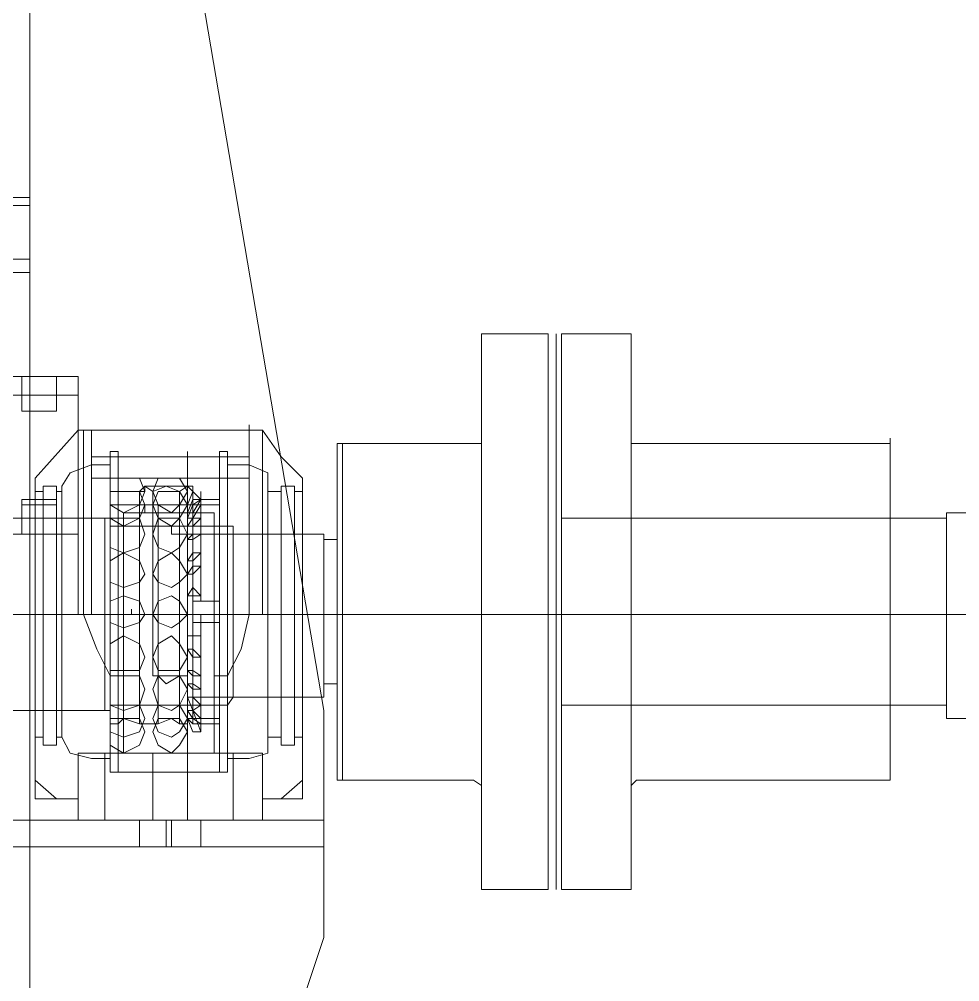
# Model space of a CAD drawing. Header units: millimetres. Extents: x 3220 to 226993, y 817 to 176024.
# Drawn here: x 74363 to 74872, y 88470 to 88991 of the extents above; entities that cross this region are included whole.
import ezdxf

# ---------------------------------------------------------------- set-up
doc = ezdxf.new("R2010")
doc.units = ezdxf.units.MM

# ---------------------------------------------------------------- blocks, each defined once
blk = doc.blocks.new('ligne broyage 2')
at = {"color": 7, "linetype": 'Continuous', "lineweight": 15, "true_color": 0x000007}
for points in [[(1496.28, 8849.97), (1588.86, 9393.88), (1588.86, 9393.88)], [(1496.28, 8776.19), (1496.28, 8849.97), (1496.28, 8849.97)], [(1496.28, 8776.19), (1496.28, 8727.01), (1496.28, 8727.01)], [(1496.28, 8727.01), (1633.71, 8316.18), (1633.71, 8316.18)]]:
    blk.add_lwpolyline(points, dxfattribs=at)
at = {"color": 7, "linetype": 'Continuous', "lineweight": 5, "true_color": 0x000007}
for points in [[(1655.4, 9030.79), (1655.4, 9360.61)], [(1655.4, 9127.71), (1655.4, 9130.61), (1655.4, 9130.61)], [(1655.4, 9123.37), (1655.4, 9127.71), (1655.4, 9127.71)], [(1655.4, 9127.71), (1674.21, 9127.71), (1674.21, 9127.71)], [(1655.4, 9087.21), (1655.4, 9127.71)], [(1693.02, 9123.37), (1655.4, 9123.37)], [(1655.4, 9094.44), (1655.4, 9097.33)], [(1655.4, 9094.44), (1693.02, 9094.44)], [(1655.4, 9087.21), (1655.4, 9090.1), (1655.4, 9090.1)], [(1681.44, 9087.21), (1678.55, 9090.1), (1674.21, 9087.21), (1655.4, 9087.21)], [(1367.53, 9053.94), (1329.92, 9053.94)], [(1329.92, 9053.94), (1329.92, 8902.05)], [(1367.53, 9053.94), (1367.53, 8753.05)], [(1374.77, 9053.94), (1410.93, 9053.94), (1410.93, 8902.05)], [(1374.77, 9053.94), (1374.77, 8753.05), (1410.93, 8753.05)], [(1374.77, 9053.94), (1374.77, 8753.05)], [(1629.37, 9030.79), (1629.37, 9020.67)], [(1671.32, 9020.67), (1671.32, 9030.79), (1629.37, 9030.79)], [(1640.94, 9030.79), (1640.94, 9020.67)], [(1655.4, 9030.79), (1655.4, 9020.67)], [(1659.74, 9020.67), (1659.74, 9030.79)], [(1629.37, 8954.12), (1629.37, 9020.67)], [(2495.87, 9020.67), (1629.37, 9020.67)], [(1640.94, 9020.67), (1640.94, 9011.99), (1659.74, 9011.99), (1640.94, 9011.99)], [(1655.4, 8954.12), (1655.4, 9020.67)], [(1659.74, 9011.99), (1659.74, 9020.67)], [(1519.43, 8987.39), (1529.55, 9001.86), (1536.78, 9001.86)], [(1529.55, 8902.05), (1529.55, 9001.86)], [(1536.78, 9001.86), (1536.78, 9004.75)], [(1536.78, 8902.05), (1536.78, 9001.86)], [(1622.13, 9001.86), (1536.78, 9001.86)], [(1536.78, 8987.39), (1536.78, 9001.86), (1536.78, 9001.86)], [(1629.37, 9001.86), (1622.13, 9001.86), (1622.13, 9001.86)], [(1622.13, 9001.86), (1622.13, 8987.39), (1622.13, 8987.39)], [(1626.47, 8902.05), (1626.47, 9001.86)], [(1629.37, 8902.05), (1629.37, 9001.86)], [(1652.51, 8975.82), (1629.37, 9001.86)], [(1189.61, 8994.63), (1189.61, 8997.52), (1189.61, 8997.52)], [(1329.92, 8997.52), (1329.92, 8994.63), (1189.61, 8994.63), (1189.61, 8812.36)], [(1415.27, 8994.63), (1410.93, 8994.63), (1410.93, 8997.52)], [(1189.61, 8994.63), (1189.61, 8812.36)], [(1486.15, 8994.63), (1486.15, 8812.36), (1415.27, 8812.36)], [(1415.27, 8994.63), (1489.05, 8994.63), (1489.05, 8994.63)], [(1486.15, 8812.36), (1489.05, 8812.36), (1489.05, 8994.63)], [(1536.78, 8987.39), (1536.78, 8990.29)], [(1536.78, 8987.39), (1536.78, 8990.29)], [(1548.36, 8902.05), (1548.36, 8990.29)], [(1552.7, 8990.29), (1548.36, 8990.29)], [(1552.7, 8902.05), (1552.7, 8990.29)], [(1570.06, 8987.39), (1570.06, 8990.29), (1570.06, 8990.29)], [(1607.67, 8902.05), (1607.67, 8990.29)], [(1612.01, 8990.29), (1607.67, 8990.29)], [(1612.01, 8987.39), (1612.01, 8990.29), (1612.01, 8990.29)], [(1612.01, 8902.05), (1612.01, 8990.29)], [(1622.13, 8987.39), (1622.13, 8990.29)], [(1622.13, 8987.39), (1622.13, 8990.29)], [(1519.43, 8987.39), (1507.85, 8975.82)], [(1536.78, 8975.82), (1536.78, 8987.39), (1536.78, 8987.39)], [(1570.06, 8987.39), (1552.7, 8987.39)], [(1570.06, 8987.39), (1570.06, 8819.59)], [(1612.01, 8987.39), (1570.06, 8987.39), (1570.06, 8987.39)], [(1622.13, 8987.39), (1622.13, 8975.82), (1622.13, 8975.82)], [(1536.78, 8983.05), (1526.66, 8978.71), (1526.66, 8971.48)], [(1548.36, 8983.05), (1536.78, 8983.05)], [(1622.13, 8983.05), (1612.01, 8983.05), (1612.01, 8983.05)], [(1638.05, 8971.48), (1633.71, 8978.71), (1622.13, 8983.05)], [(1507.85, 8919.4), (1507.85, 8975.82)], [(1536.78, 8975.82), (1536.78, 8902.05)], [(1622.13, 8975.82), (1536.78, 8975.82)], [(1570.06, 8975.82), (1612.01, 8975.82), (1612.01, 8968.59)], [(1612.01, 8975.82), (1596.09, 8975.82), (1593.2, 8968.59), (1596.09, 8961.36), (1604.77, 8957.02), (1612.01, 8961.36), (1612.01, 8968.59)], [(1622.13, 8975.82), (1622.13, 8902.05)], [(1652.51, 8902.05), (1652.51, 8975.82)], [(1512.19, 8902.05), (1512.19, 8971.48)], [(1519.43, 8971.48), (1512.19, 8971.48)], [(1519.43, 8902.05), (1519.43, 8971.48)], [(1526.66, 8902.05), (1526.66, 8971.48)], [(1567.16, 8968.59), (1570.06, 8971.48), (1574.4, 8968.59)], [(1567.16, 8971.48), (1567.16, 8968.59), (1567.16, 8968.59)], [(1593.2, 8971.48), (1567.16, 8971.48)], [(1574.4, 8968.59), (1581.63, 8971.48), (1588.86, 8968.59)], [(1588.86, 8968.59), (1593.2, 8971.48), (1596.09, 8968.59)], [(1593.2, 8971.48), (1593.2, 8968.59), (1596.09, 8968.59)], [(1638.05, 8902.05), (1638.05, 8971.48)], [(1640.94, 8902.05), (1640.94, 8971.48)], [(1648.17, 8971.48), (1640.94, 8971.48)], [(1648.17, 8902.05), (1648.17, 8971.48)], [(1512.19, 8968.59), (1507.85, 8968.59)], [(1526.66, 8968.59), (1519.43, 8968.59)], [(1552.7, 8964.25), (1552.7, 8968.59), (1552.7, 8968.59)], [(1552.7, 8964.25), (1552.7, 8968.59), (1552.7, 8968.59)], [(1552.7, 8909.28), (1552.7, 8964.25)], [(1552.7, 8961.36), (1552.7, 8964.25), (1552.7, 8964.25)], [(1552.7, 8961.36), (1552.7, 8964.25), (1552.7, 8964.25)], [(1552.7, 8964.25), (1562.82, 8964.25), (1562.82, 8964.25)], [(1552.7, 8964.25), (1562.82, 8964.25), (1562.82, 8964.25)], [(1562.82, 8964.25), (1562.82, 8968.59)], [(1567.16, 8968.59), (1562.82, 8964.25), (1567.16, 8964.25), (1570.06, 8957.02), (1570.06, 8954.12), (1567.16, 8961.36)], [(1562.82, 8964.25), (1562.82, 8968.59)], [(1562.82, 8909.28), (1562.82, 8964.25)], [(1562.82, 8964.25), (1567.16, 8961.36), (1567.16, 8961.36)], [(1562.82, 8961.36), (1567.16, 8954.12), (1567.16, 8957.02), (1562.82, 8964.25), (1567.16, 8961.36)], [(1567.16, 8968.59), (1567.16, 8957.02)], [(1567.16, 8968.59), (1570.06, 8961.36), (1567.16, 8961.36)], [(1567.16, 8964.25), (1567.16, 8968.59)], [(1567.16, 8961.36), (1567.16, 8964.25)], [(1567.16, 8961.36), (1567.16, 8964.25)], [(1567.16, 8961.36), (1567.16, 8964.25)], [(1570.06, 8961.36), (1570.06, 8964.25)], [(1574.4, 8968.59), (1574.4, 8957.02)], [(1588.86, 8968.59), (1588.86, 8957.02)], [(1596.09, 8968.59), (1596.09, 8957.02)], [(1640.94, 8968.59), (1638.05, 8968.59)], [(1640.94, 8954.12), (1640.94, 8964.25), (1640.94, 8961.36), (1659.74, 8961.36), (1659.74, 8964.25), (1640.94, 8964.25)], [(1652.51, 8968.59), (1648.17, 8968.59)], [(1659.74, 8954.12), (1659.74, 8964.25)], [(1552.7, 8961.36), (1567.16, 8961.36)], [(1562.82, 8961.36), (1567.16, 8961.36)], [(1562.82, 8954.12), (1562.82, 8961.36)], [(1567.16, 8961.36), (1567.16, 8845.63)], [(1567.16, 8957.02), (1567.16, 8961.36)], [(1567.16, 8957.02), (1567.16, 8961.36), (1570.06, 8961.36), (1570.06, 8957.02)], [(1567.16, 8954.12), (1567.16, 8961.36)], [(1570.06, 8961.36), (1585.97, 8961.36), (1585.97, 8961.36)], [(1574.4, 8961.36), (1574.4, 8842.74)], [(1585.97, 8961.36), (1585.97, 8842.74)], [(1596.09, 8961.36), (1585.97, 8961.36)], [(1593.2, 8957.02), (1593.2, 8961.36)], [(1596.09, 8961.36), (1596.09, 8842.74)], [(1596.09, 8961.36), (1607.67, 8961.36), (1607.67, 8961.36)], [(1607.67, 8961.36), (1607.67, 8842.74)], [(1612.01, 8961.36), (1607.67, 8961.36)], [(1367.53, 8954.12), (1159.23, 8954.12), (1159.23, 8852.86)], [(1367.53, 8954.12), (1367.53, 8852.86), (1367.53, 8852.86)], [(1552.7, 8949.78), (1552.7, 8954.12)], [(1559.93, 8957.02), (1555.59, 8957.02), (1555.59, 8954.12)], [(1555.59, 8902.05), (1555.59, 8954.12)], [(1559.93, 8957.02), (1600.43, 8957.02)], [(1567.16, 8954.12), (1562.82, 8954.12)], [(1562.82, 8954.12), (1567.16, 8949.78)], [(1567.16, 8957.02), (1588.86, 8957.02), (1588.86, 8957.02)], [(1567.16, 8957.02), (1570.06, 8957.02)], [(1567.16, 8949.78), (1567.16, 8954.12)], [(1567.16, 8954.12), (1570.06, 8954.12)], [(1570.06, 8949.78), (1567.16, 8954.12)], [(1570.06, 8957.02), (1570.06, 8868.77)], [(1570.06, 8957.02), (1570.06, 8902.05)], [(1570.06, 8954.12), (1570.06, 8949.78), (1578.74, 8949.78)], [(1588.86, 8868.77), (1588.86, 8957.02)], [(1588.86, 8902.05), (1588.86, 8957.02)], [(1596.09, 8957.02), (1588.86, 8957.02), (1588.86, 8957.02)], [(1604.77, 8954.12), (1604.77, 8957.02), (1600.43, 8957.02)], [(1604.77, 8954.12), (1604.77, 8902.05)], [(1612.01, 8949.78), (1612.01, 8954.12), (1612.01, 8954.12)], [(1614.9, 8954.12), (1612.01, 8954.12)], [(1614.9, 8954.12), (1614.9, 8849.97)], [(1666.98, 8954.12), (1614.9, 8954.12)], [(2495.87, 8954.12), (1629.37, 8954.12)], [(1629.37, 8954.12), (1629.37, 8945.44)], [(1671.32, 8954.12), (1671.32, 8945.44), (1629.37, 8945.44)], [(1640.94, 8954.12), (1640.94, 8945.44)], [(1655.4, 8954.12), (1655.4, 8945.44)], [(1659.74, 8945.44), (1659.74, 8954.12)], [(1545.46, 8949.78), (1545.46, 8857.2)], [(1545.46, 8945.44), (1545.46, 8949.78)], [(1545.46, 8949.78), (1548.36, 8949.78)], [(1548.36, 8949.78), (1570.06, 8949.78)], [(1552.7, 8949.78), (1552.7, 8909.28)], [(1567.16, 8949.78), (1552.7, 8949.78), (1552.7, 8949.78)], [(1567.16, 8852.86), (1567.16, 8949.78)], [(1567.16, 8949.78), (1567.16, 8909.28)], [(1570.06, 8949.78), (1570.06, 8942.55), (1567.16, 8942.55)], [(1567.16, 8949.78), (1570.06, 8949.78)], [(1567.16, 8949.78), (1567.16, 8945.44), (1567.16, 8945.44)], [(1570.06, 8949.78), (1612.01, 8949.78), (1612.01, 8949.78)], [(1578.74, 8945.44), (1578.74, 8949.78)], [(1496.28, 8945.44), (1496.28, 8868.77)], [(1496.28, 8945.44), (1545.46, 8945.44), (1545.46, 8945.44)], [(1545.46, 8945.44), (1567.16, 8945.44)], [(1562.82, 8945.44), (1567.16, 8945.44)], [(1562.82, 8935.32), (1562.82, 8945.44)], [(1567.16, 8942.55), (1562.82, 8945.44)], [(1567.16, 8945.44), (1570.06, 8942.55), (1570.06, 8942.55)], [(1567.16, 8935.32), (1567.16, 8945.44)], [(1570.06, 8945.44), (1567.16, 8945.44), (1567.16, 8942.55)], [(1578.74, 8945.44), (1570.06, 8945.44), (1570.06, 8945.44)], [(1655.4, 8617.07), (1655.4, 8945.44)], [(1489.05, 8942.55), (1489.05, 8864.43)], [(1496.28, 8942.55), (1489.05, 8942.55)], [(1567.16, 8935.32), (1562.82, 8935.32)], [(1562.82, 8928.08), (1567.16, 8923.74), (1567.16, 8930.98), (1562.82, 8935.32)], [(1567.16, 8935.32), (1570.06, 8930.98), (1570.06, 8923.74), (1567.16, 8923.74)], [(1562.82, 8912.17), (1562.82, 8928.08)], [(1562.82, 8928.08), (1567.16, 8928.08), (1570.06, 8923.74)], [(1567.16, 8930.98), (1570.06, 8930.98)], [(1567.16, 8916.51), (1567.16, 8928.08)], [(1533.89, 8902.05), (1536.78, 8902.05), (1507.85, 8902.05), (1507.85, 8919.4)], [(1552.7, 8909.28), (1552.7, 8912.17), (1552.7, 8912.17)], [(1552.7, 8909.28), (1552.7, 8912.17)], [(1552.7, 8909.28), (1552.7, 8912.17)], [(1562.82, 8912.17), (1567.16, 8916.51), (1570.06, 8912.17), (1570.06, 8902.05)], [(1562.82, 8909.28), (1562.82, 8912.17)], [(1567.16, 8902.05), (1567.16, 8912.17), (1562.82, 8912.17)], [(1567.16, 8909.28), (1567.16, 8912.17)], [(1567.16, 8912.17), (1570.06, 8912.17)], [(1552.7, 8897.71), (1552.7, 8909.28), (1552.7, 8909.28)], [(1552.7, 8897.71), (1552.7, 8909.28), (1552.7, 8909.28)], [(1562.82, 8909.28), (1567.16, 8909.28), (1567.16, 8897.71), (1562.82, 8897.71)], [(1567.16, 8909.28), (1562.82, 8909.28), (1562.82, 8909.28)], [(1567.16, 8909.28), (1567.16, 8897.71), (1567.16, 8897.71)], [(1426.84, 8902.05), (1000.1, 8902.05)], [(1329.92, 8753.05), (1329.92, 8902.05)], [(1410.93, 8902.05), (1410.93, 8753.05), (1374.77, 8753.05)], [(1507.85, 8802.23), (1507.85, 8902.05)], [(1507.85, 8902.05), (1529.55, 8902.05), (1529.55, 8902.05)], [(1512.19, 8831.16), (1512.19, 8902.05)], [(1519.43, 8831.16), (1519.43, 8902.05)], [(1526.66, 8835.5), (1526.66, 8902.05)], [(1529.55, 8902.05), (1533.89, 8902.05), (1533.89, 8902.05)], [(1548.36, 8868.77), (1541.12, 8883.24), (1536.78, 8902.05)], [(1548.36, 8816.7), (1548.36, 8902.05)], [(1552.7, 8904.94), (1552.7, 8897.71)], [(1552.7, 8816.7), (1552.7, 8902.05)], [(1552.7, 8897.71), (1552.7, 8902.05), (1552.7, 8902.05)], [(1552.7, 8897.71), (1552.7, 8902.05)], [(1552.7, 8897.71), (1552.7, 8902.05)], [(1555.59, 8902.05), (1555.59, 8904.94)], [(1555.59, 8826.82), (1555.59, 8902.05)], [(1555.59, 8902.05), (1559.93, 8902.05)], [(1559.93, 8902.05), (1600.43, 8902.05)], [(1600.43, 8902.05), (1559.93, 8902.05), (1559.93, 8902.05)], [(1562.82, 8897.71), (1562.82, 8902.05)], [(1562.82, 8890.47), (1562.82, 8902.05)], [(1567.16, 8897.71), (1567.16, 8902.05)], [(1567.16, 8897.71), (1567.16, 8902.05)], [(1567.16, 8890.47), (1567.16, 8902.05)], [(1574.4, 8868.77), (1570.06, 8868.77), (1570.06, 8902.05)], [(1574.4, 8902.05), (1574.4, 8868.77)], [(1585.97, 8868.77), (1585.97, 8902.05)], [(1588.86, 8902.05), (1588.86, 8868.77), (1588.86, 8868.77)], [(1600.43, 8902.05), (1600.43, 8904.94)], [(1600.43, 8902.05), (1604.77, 8902.05)], [(1604.77, 8902.05), (1604.77, 8904.94)], [(1604.77, 8902.05), (1604.77, 8826.82)], [(1626.47, 8902.05), (1604.77, 8902.05), (1604.77, 8902.05)], [(1604.77, 8902.05), (1626.47, 8902.05), (1626.47, 8902.05)], [(1607.67, 8816.7), (1607.67, 8902.05)], [(1612.01, 8816.7), (1612.01, 8902.05)], [(1626.47, 8902.05), (1619.24, 8883.24), (1612.01, 8868.77)], [(1626.47, 8902.05), (1629.37, 8902.05)], [(1626.47, 8902.05), (1629.37, 8902.05)], [(1629.37, 8902.05), (1652.51, 8902.05)], [(1652.51, 8902.05), (1629.37, 8902.05), (1629.37, 8902.05)], [(1638.05, 8835.5), (1638.05, 8902.05)], [(1640.94, 8831.16), (1640.94, 8902.05)], [(1648.17, 8831.16), (1648.17, 8902.05)], [(1652.51, 8902.05), (1652.51, 8802.23)], [(1552.7, 8842.74), (1552.7, 8897.71), (1552.7, 8857.2)], [(1567.16, 8897.71), (1552.7, 8897.71), (1552.7, 8897.71)], [(1562.82, 8897.71), (1552.7, 8897.71)], [(1562.82, 8842.74), (1562.82, 8897.71)], [(1567.16, 8897.71), (1567.16, 8857.2)], [(1562.82, 8890.47), (1567.16, 8890.47)], [(1562.82, 8878.9), (1567.16, 8883.24), (1567.16, 8890.47), (1562.82, 8890.47)], [(1567.16, 8890.47), (1570.06, 8890.47)], [(1570.06, 8883.24), (1570.06, 8890.47), (1567.16, 8890.47)], [(1567.16, 8878.9), (1570.06, 8883.24)], [(1567.16, 8883.24), (1570.06, 8883.24)], [(1562.82, 8868.77), (1562.82, 8878.9)], [(1562.82, 8878.9), (1567.16, 8878.9)], [(1567.16, 8868.77), (1567.16, 8878.9)], [(1604.77, 8876.01), (1604.77, 8868.77)], [(1555.59, 8868.77), (1555.59, 8871.67)], [(1567.16, 8864.43), (1567.16, 8871.67), (1562.82, 8868.77)], [(1567.16, 8871.67), (1570.06, 8871.67)], [(1570.06, 8871.67), (1567.16, 8868.77)], [(1567.16, 8864.43), (1570.06, 8864.43), (1570.06, 8871.67)], [(1496.28, 8864.43), (1489.05, 8864.43), (1489.05, 8864.43)], [(1496.28, 8868.77), (1496.28, 8857.2), (1545.46, 8857.2)], [(1548.36, 8868.77), (1555.59, 8868.77), (1555.59, 8868.77)], [(1567.16, 8868.77), (1562.82, 8868.77)], [(1567.16, 8864.43), (1562.82, 8861.54)], [(1567.16, 8861.54), (1570.06, 8864.43)], [(1570.06, 8868.77), (1570.06, 8852.86)], [(1570.06, 8868.77), (1585.97, 8868.77), (1585.97, 8868.77)], [(1570.06, 8868.77), (1588.86, 8868.77), (1585.97, 8868.77)], [(1574.4, 8868.77), (1581.63, 8864.43)], [(1585.97, 8868.77), (1574.4, 8868.77)], [(1581.63, 8864.43), (1585.97, 8868.77)], [(1585.97, 8868.77), (1588.86, 8868.77), (1588.86, 8868.77)], [(1604.77, 8868.77), (1612.01, 8868.77), (1612.01, 8868.77)], [(1552.7, 8857.2), (1552.7, 8861.54), (1552.7, 8861.54)], [(1562.82, 8852.86), (1562.82, 8861.54)], [(1562.82, 8861.54), (1567.16, 8861.54)], [(1567.16, 8849.97), (1567.16, 8861.54)], [(1567.16, 8857.2), (1567.16, 8861.54)], [(1545.46, 8857.2), (1570.06, 8857.2)], [(1545.46, 8857.2), (1548.36, 8852.86), (1548.36, 8852.86)], [(1552.7, 8857.2), (1567.16, 8857.2)], [(1562.82, 8852.86), (1567.16, 8857.2)], [(1562.82, 8852.86), (1567.16, 8849.97), (1570.06, 8857.2), (1570.06, 8849.97)], [(1567.16, 8852.86), (1567.16, 8857.2), (1567.16, 8857.2)], [(1567.16, 8857.2), (1570.06, 8857.2)], [(1567.16, 8849.97), (1567.16, 8857.2), (1567.16, 8857.2)], [(1570.06, 8852.86), (1570.06, 8857.2), (1570.06, 8857.2)], [(1612.01, 8852.86), (1612.01, 8857.2), (1612.01, 8857.2)], [(1367.53, 8852.86), (1159.23, 8852.86)], [(1548.36, 8852.86), (1570.06, 8852.86)], [(1567.16, 8849.97), (1562.82, 8838.4), (1567.16, 8838.4)], [(1567.16, 8849.97), (1562.82, 8845.63)], [(1567.16, 8845.63), (1567.16, 8849.97), (1567.16, 8849.97)], [(1567.16, 8849.97), (1570.06, 8849.97), (1567.16, 8845.63)], [(1612.01, 8852.86), (1570.06, 8852.86), (1570.06, 8852.86)], [(1612.01, 8845.63), (1612.01, 8852.86), (1596.09, 8852.86), (1593.2, 8845.63), (1596.09, 8838.4), (1604.77, 8835.5), (1612.01, 8838.4), (1612.01, 8845.63), (1612.01, 8838.4)], [(1612.01, 8849.97), (1614.9, 8849.97), (1614.9, 8849.97)], [(1614.9, 8849.97), (1666.98, 8849.97)], [(1552.7, 8845.63), (1567.16, 8845.63)], [(1552.7, 8842.74), (1552.7, 8845.63), (1552.7, 8845.63)], [(1552.7, 8842.74), (1552.7, 8845.63), (1552.7, 8845.63)], [(1552.7, 8842.74), (1552.7, 8845.63), (1552.7, 8845.63)], [(1562.82, 8842.74), (1567.16, 8842.74), (1567.16, 8845.63)], [(1562.82, 8842.74), (1562.82, 8845.63), (1562.82, 8845.63)], [(1562.82, 8842.74), (1562.82, 8845.63), (1562.82, 8845.63)], [(1562.82, 8842.74), (1567.16, 8842.74), (1570.06, 8845.63)], [(1567.16, 8845.63), (1562.82, 8842.74), (1562.82, 8838.4)], [(1567.16, 8845.63), (1562.82, 8842.74), (1562.82, 8842.74)], [(1562.82, 8845.63), (1567.16, 8845.63), (1567.16, 8845.63)], [(1567.16, 8845.63), (1567.16, 8842.74)], [(1567.16, 8838.4), (1570.06, 8845.63)], [(1567.16, 8842.74), (1567.16, 8845.63)], [(1570.06, 8845.63), (1567.16, 8838.4)], [(1585.97, 8842.74), (1578.74, 8845.63), (1574.4, 8842.74)], [(1612.01, 8845.63), (1596.09, 8845.63), (1593.2, 8838.4), (1596.09, 8831.16), (1604.77, 8826.82), (1612.01, 8831.16), (1612.01, 8838.4)], [(1607.67, 8842.74), (1604.77, 8845.63), (1596.09, 8842.74)], [(1552.7, 8842.74), (1567.16, 8842.74)], [(1552.7, 8842.74), (1562.82, 8842.74)], [(1567.16, 8842.74), (1552.7, 8842.74), (1552.7, 8842.74)], [(1567.16, 8842.74), (1562.82, 8842.74), (1562.82, 8842.74)], [(1562.82, 8838.4), (1562.82, 8842.74)], [(1567.16, 8838.4), (1562.82, 8838.4), (1562.82, 8838.4)], [(1570.06, 8842.74), (1574.4, 8842.74)], [(1585.97, 8842.74), (1596.09, 8842.74)], [(1607.67, 8842.74), (1612.01, 8842.74)], [(1507.85, 8835.5), (1512.19, 8835.5)], [(1519.43, 8835.5), (1526.66, 8835.5)], [(1526.66, 8835.5), (1526.66, 8826.82), (1536.78, 8823.93)], [(1622.13, 8823.93), (1633.71, 8826.82), (1638.05, 8835.5)], [(1638.05, 8835.5), (1640.94, 8835.5)], [(1648.17, 8835.5), (1652.51, 8835.5)], [(1512.19, 8831.16), (1519.43, 8831.16)], [(1640.94, 8831.16), (1648.17, 8831.16)], [(1545.46, 8826.82), (1529.55, 8826.82), (1529.55, 8823.93)], [(1529.55, 8793.55), (1529.55, 8823.93)], [(1536.78, 8823.93), (1548.36, 8823.93)], [(1545.46, 8826.82), (1614.9, 8826.82)], [(1545.46, 8826.82), (1545.46, 8823.93), (1545.46, 8823.93)], [(1545.46, 8823.93), (1545.46, 8793.55)], [(1552.7, 8826.82), (1555.59, 8826.82), (1555.59, 8826.82)], [(1570.06, 8826.82), (1570.06, 8790.66)], [(1612.01, 8826.82), (1570.06, 8826.82), (1570.06, 8826.82)], [(1588.86, 8790.66), (1588.86, 8826.82)], [(1604.77, 8826.82), (1607.67, 8826.82), (1607.67, 8826.82)], [(1612.01, 8823.93), (1622.13, 8823.93)], [(1614.9, 8826.82), (1629.37, 8826.82)], [(1614.9, 8823.93), (1614.9, 8826.82), (1614.9, 8826.82)], [(1614.9, 8793.55), (1614.9, 8823.93)], [(1629.37, 8826.82), (1629.37, 8823.93)], [(1629.37, 8823.93), (1629.37, 8793.55)], [(1570.06, 8819.59), (1570.06, 8816.7), (1570.06, 8816.7)], [(1612.01, 8816.7), (1612.01, 8819.59), (1612.01, 8819.59)], [(1189.61, 8812.36), (1189.61, 8816.7)], [(1327.03, 8812.36), (1189.61, 8812.36)], [(1327.03, 8812.36), (1329.92, 8809.46), (1329.92, 8805.13)], [(1410.93, 8805.13), (1410.93, 8809.46), (1415.27, 8812.36)], [(1519.43, 8802.23), (1507.85, 8812.36)], [(1548.36, 8816.7), (1552.7, 8816.7)], [(1552.7, 8816.7), (1570.06, 8816.7)], [(1570.06, 8816.7), (1612.01, 8816.7)], [(1607.67, 8816.7), (1612.01, 8816.7)], [(1652.51, 8812.36), (1640.94, 8802.23)], [(1507.85, 8802.23), (1507.85, 8805.13), (1507.85, 8805.13)], [(1507.85, 8802.23), (1529.55, 8802.23), (1529.55, 8802.23)], [(1629.37, 8802.23), (1629.37, 8805.13)], [(1652.51, 8802.23), (1629.37, 8802.23), (1629.37, 8802.23)], [(1529.55, 8790.66), (1529.55, 8793.55), (1529.55, 8793.55)], [(1545.46, 8793.55), (1545.46, 8790.66), (1545.46, 8790.66)], [(1614.9, 8790.66), (1614.9, 8793.55), (1614.9, 8793.55)], [(1629.37, 8793.55), (1629.37, 8790.66)], [(1496.28, 8790.66), (1697.35, 8790.66), (1697.35, 8790.66)], [(1562.82, 8790.66), (1562.82, 8776.19)], [(1578.74, 8776.19), (1578.74, 8790.66)], [(1581.63, 8790.66), (1581.63, 8776.19)], [(1596.09, 8776.19), (1596.09, 8790.66)], [(1655.4, 8776.19), (1496.28, 8776.19)], [(1697.35, 8776.19), (1655.4, 8776.19)], [(1367.53, 8753.05), (1329.92, 8753.05)], [(1329.92, 8753.05), (1367.53, 8753.05)]]:
    blk.add_lwpolyline(points, dxfattribs=at)
at = {"color": 1, "linetype": 'Continuous', "lineweight": 5, "true_color": 0x000001}
for points in [[(1370.43, 8753.05), (1370.43, 9053.94)], [(85.86, 8902.05), (2673.8, 8902.05), (2673.8, 8902.05)], [(1512.19, 8902.05), (1166.46, 8902.05)]]:
    blk.add_lwpolyline(points, dxfattribs=at)
at = {"color": 7, "linetype": 'Continuous', "lineweight": 5, "true_color": 0x000007}
for points in [[(1536.78, 8987.39), (1622.13, 8987.39)], [(1588.86, 8968.59), (1585.97, 8975.82), (1574.4, 8975.82), (1570.06, 8968.59), (1574.4, 8961.36), (1578.74, 8957.02), (1585.97, 8961.36)], [(1562.82, 8964.25), (1567.16, 8961.36)], [(1588.86, 8961.36), (1585.97, 8968.59), (1574.4, 8968.59), (1570.06, 8961.36), (1574.4, 8954.12), (1578.74, 8949.78), (1585.97, 8954.12)], [(1612.01, 8961.36), (1612.01, 8968.59), (1596.09, 8968.59), (1593.2, 8961.36), (1596.09, 8954.12), (1604.77, 8949.78), (1612.01, 8954.12)], [(1159.23, 8845.63), (1159.23, 8957.02), (1144.76, 8957.02), (1144.76, 8845.63)], [(1588.86, 8945.44), (1585.97, 8954.12), (1574.4, 8954.12), (1570.06, 8945.44), (1574.4, 8938.21), (1578.74, 8935.32), (1585.97, 8938.21)], [(1612.01, 8945.44), (1612.01, 8954.12), (1596.09, 8954.12), (1593.2, 8945.44), (1596.09, 8938.21), (1604.77, 8935.32), (1612.01, 8938.21)], [(1588.86, 8923.74), (1585.97, 8930.98), (1578.74, 8935.32), (1574.4, 8930.98), (1570.06, 8923.74), (1574.4, 8919.4), (1578.74, 8916.51), (1585.97, 8919.4)], [(1612.01, 8923.74), (1612.01, 8930.98), (1604.77, 8935.32), (1596.09, 8930.98), (1593.2, 8923.74), (1596.09, 8919.4), (1604.77, 8916.51), (1612.01, 8919.4)], [(1588.86, 8902.05), (1585.97, 8909.28), (1578.74, 8912.17), (1574.4, 8909.28), (1570.06, 8902.05), (1574.4, 8897.71), (1578.74, 8894.81), (1585.97, 8897.71)], [(1612.01, 8902.05), (1612.01, 8909.28), (1604.77, 8912.17), (1596.09, 8909.28), (1593.2, 8902.05), (1596.09, 8897.71), (1604.77, 8894.81), (1612.01, 8897.71)], [(1562.82, 8909.28), (1552.7, 8909.28)], [(1536.78, 8902.05), (1555.59, 8902.05)], [(1588.86, 8878.9), (1585.97, 8886.13), (1578.74, 8890.47), (1574.4, 8886.13), (1570.06, 8878.9), (1574.4, 8871.67), (1585.97, 8871.67)], [(1612.01, 8878.9), (1612.01, 8886.13), (1604.77, 8890.47), (1596.09, 8886.13), (1593.2, 8878.9), (1596.09, 8871.67), (1612.01, 8871.67)], [(1588.86, 8861.54), (1585.97, 8868.77), (1574.4, 8868.77), (1570.06, 8861.54), (1574.4, 8852.86), (1578.74, 8849.97), (1585.97, 8852.86)], [(1612.01, 8861.54), (1612.01, 8868.77), (1596.09, 8868.77), (1593.2, 8861.54), (1596.09, 8852.86), (1604.77, 8849.97), (1612.01, 8852.86)], [(1588.86, 8845.63), (1585.97, 8852.86), (1574.4, 8852.86), (1570.06, 8845.63), (1574.4, 8838.4), (1578.74, 8835.5), (1585.97, 8838.4)], [(1567.16, 8845.63), (1570.06, 8845.63)], [(1588.86, 8838.4), (1585.97, 8845.63), (1574.4, 8845.63), (1570.06, 8838.4), (1574.4, 8831.16), (1578.74, 8826.82), (1585.97, 8831.16)]]:
    blk.add_lwpolyline(points, close=True, dxfattribs=at)

msp = doc.modelspace()

# ---------------------------------------------------------------- block references
at = {"xscale": -1}
msp.add_blockref('ligne broyage 2', (76023.71, 79767.2), dxfattribs=at)

doc.saveas('drawing.dxf')
